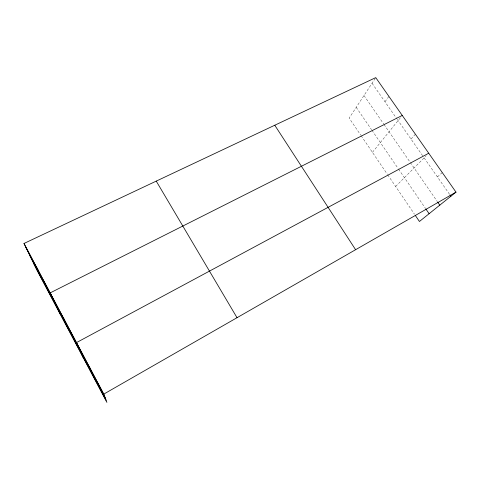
<?xml version="1.0" encoding="UTF-8"?>
<svg xmlns="http://www.w3.org/2000/svg" width="480" height="480" viewBox="0 0 480 480"><rect width="100%" height="100%" fill="white"/><g stroke="black" fill="none" stroke-linecap="round" stroke-linejoin="round"><path stroke-width="0.36" stroke-dasharray="2.4 1.8" d="M375.336 78.246L349.158 118.086L360.72 135.108M384.984 101.778L388.902 96.396M372.438 152.346L400.41 117.726M411.024 139.092L415.398 134.208M395.634 186.468L426.174 155.814M437.412 176.916L442.266 172.554M372.054 83.244L396.834 118.764M397.26 119.37L423.276 156.66M424.122 157.872L449.634 194.43M363.99 95.508L383.592 123.864M384.012 124.47L409.878 161.886M410.298 162.492L437.286 201.528M356.226 107.334L371.556 129.714M371.976 130.326L398.148 168.516M398.562 169.128L425.382 208.266M361.14 135.72L387.294 174.204M387.714 174.816L414.474 214.194"/><path stroke-width="0.72" d="M24 243.468L103.77 394.104L106.902 402.384L37.182 270.624L24 243.468L375.75 77.616L456 192.144L419.43 221.484L415.302 215.406M103.77 394.104L456 192.144M428.736 153.24L76.494 342.594L83.172 357.534M402.252 115.446L50.172 292.89L60.162 314.052M450.054 195.036L450.894 196.242M437.7 202.128L439.788 205.152M425.796 208.872L429.114 213.714M274.77 125.232L355.602 249.708M156.24 181.116L237.024 317.7M25.872 247.32L104.22 395.286M29.904 255.63L105.18 397.824M33.738 263.532L106.092 400.23M36.966 267.96L38.616 271.398M63.216 317.52L64.404 320.094M90.012 368.118L90.714 369.78"/></g></svg>
